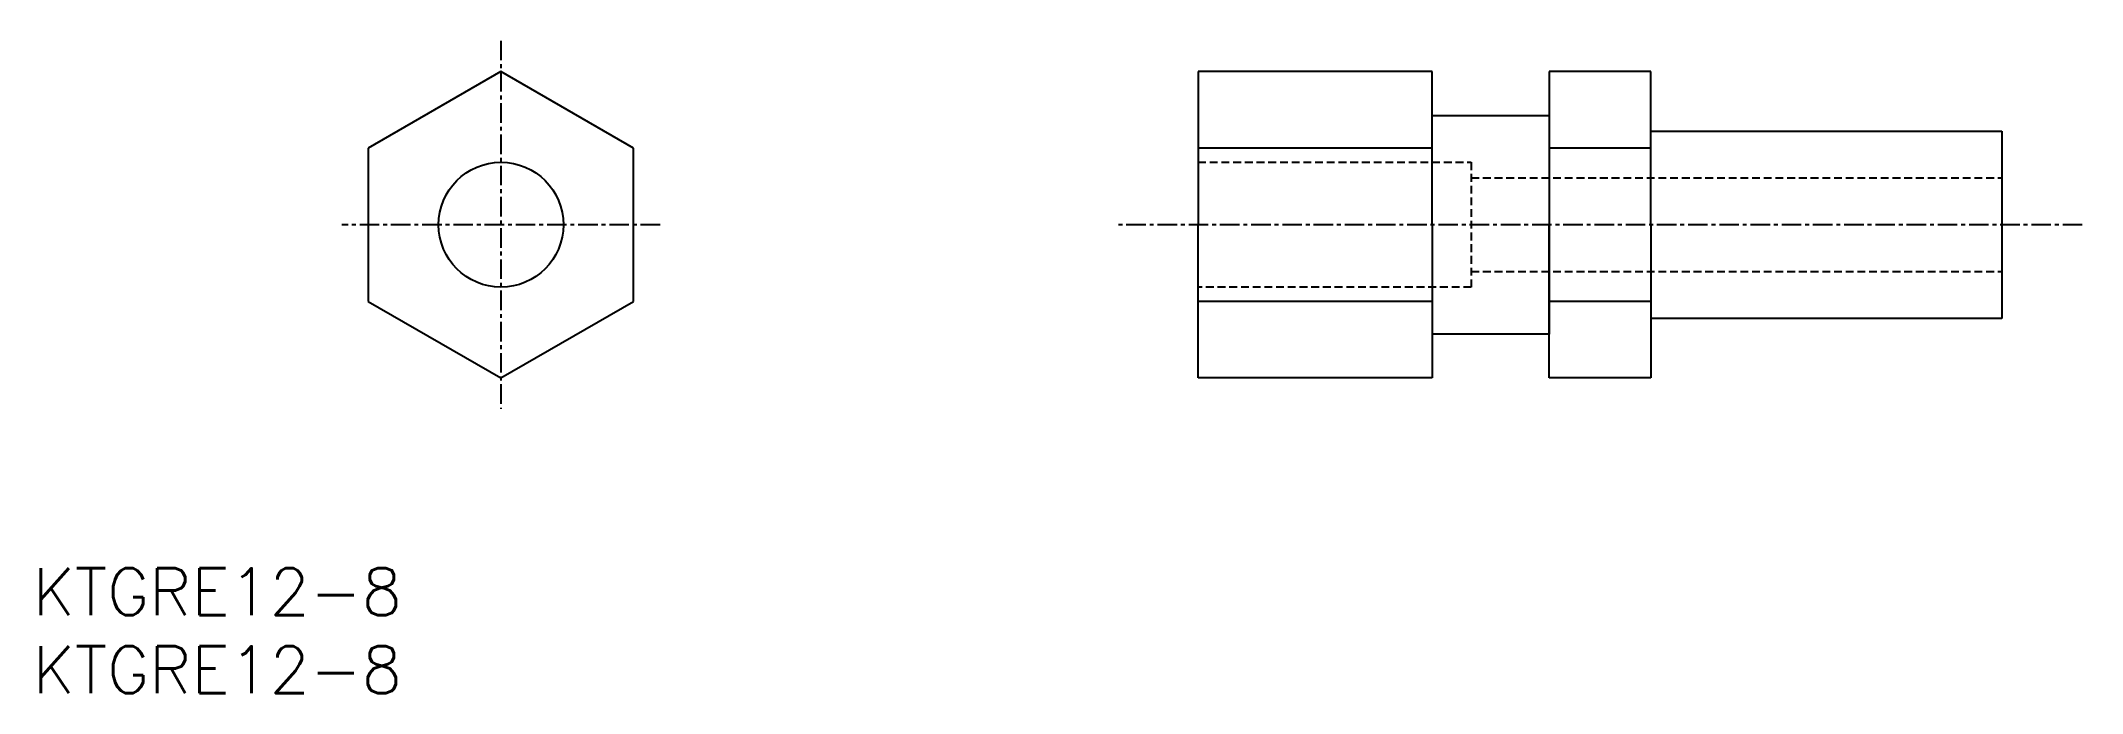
# Model space of a CAD drawing. Extents: x 1 to 131, y 0 to 42.
import ezdxf

# ---------------------------------------------------------------- set-up
doc = ezdxf.new("R2010")
doc.units = 0
doc.linetypes.add('CENTER', pattern=[2, 1.25, -0.25, 0.25, -0.25])
doc.linetypes.add('DASHED', pattern=[0.75, 0.5, -0.25])
doc.layers.get('0').update_dxf_attribs({"linetype": 'CONTINUOUS'})
doc.layers.add('CENTER', color=1, linetype='CENTER')
doc.styles.get("Standard").update_dxf_attribs({"font": 'txt.shx'})

# ---------------------------------------------------------------- blocks, each defined once
blk = doc.blocks.new('*U5')
at = {"color": 7, "linetype": 'CONTINUOUS'}
blk.add_text('KTGRE12-8', height=3, dxfattribs=at).set_placement((0, 0))
blk = doc.blocks.new('*U6')
at = {"color": 7, "linetype": 'CONTINUOUS'}
blk.add_text('KTGRE12-8', height=3, dxfattribs=at).set_placement((0, 5))

msp = doc.modelspace()

# ---------------------------------------------------------------- linework, layer by layer
at = {"color": 7, "linetype": 'CONTINUOUS'}
for p, q in [((30, 39.81), (21.5, 34.91)), ((38.5, 34.91), (30, 39.81)), ((89.67, 39.81), (74.67, 39.81)), ((74.67, 39.81), (74.67, 34.91)), ((89.67, 34.91), (89.67, 39.81)), ((103.67, 39.81), (97.17, 39.81)), ((97.17, 39.81), (97.17, 37)), ((103.67, 34.91), (103.67, 39.81)), ((89.67, 37), (97.16, 37)), ((97.16, 37), (97.16, 23)), ((97.16, 37), (97.17, 37)), ((97.17, 37), (97.17, 34.91)), ((103.67, 36), (126.17, 36)), ((126.17, 36), (126.17, 24)), ((21.5, 34.91), (21.5, 25.09)), ((38.5, 25.09), (38.5, 34.91)), ((89.67, 34.91), (74.67, 34.91)), ((74.67, 34.91), (74.67, 34)), ((89.67, 30), (89.67, 34.91)), ((103.67, 34.91), (97.17, 34.91)), ((97.17, 34.91), (97.17, 30)), ((103.67, 30), (103.67, 34.91)), ((74.67, 34), (74.67, 30)), ((74.67, 26), (74.67, 30)), ((89.67, 30), (89.67, 25.09)), ((97.17, 25.09), (97.17, 30)), ((103.67, 30), (103.67, 25.09)), ((21.5, 25.09), (30, 20.19)), ((30, 20.19), (38.5, 25.09)), ((74.67, 25.09), (74.67, 26)), ((74.67, 20.19), (74.67, 25.09)), ((89.67, 25.09), (74.67, 25.09)), ((89.67, 25.09), (89.67, 20.19)), ((103.67, 25.09), (97.17, 25.09)), ((97.17, 23), (97.17, 25.09)), ((103.67, 25.09), (103.67, 20.19)), ((126.17, 24), (103.67, 24)), ((97.16, 23), (89.67, 23)), ((97.16, 23), (97.17, 23)), ((97.17, 20.19), (97.17, 23)), ((89.67, 20.19), (74.67, 20.19)), ((103.67, 20.19), (97.17, 20.19))]:
    msp.add_line(p, q, dxfattribs=at)
at = {"color": 3, "linetype": 'DASHED'}
for p, q in [((74.67, 34), (92.17, 34)), ((92.17, 34), (92.17, 26)), ((92.17, 33), (126.17, 33)), ((92.17, 27), (126.17, 27)), ((92.17, 26), (74.67, 26))]:
    msp.add_line(p, q, dxfattribs=at)
at = {"color": 7, "linetype": 'CONTINUOUS'}
msp.add_circle((30, 30), 4, dxfattribs=at)
at = {"layer": 'CENTER', "color": 1, "linetype": 'CENTER'}
for p, q in [((30, 41.78), (30, 18.22)), ((40.2, 30), (19.8, 30)), ((131.32, 30), (69.52, 30))]:
    msp.add_line(p, q, dxfattribs=at)

# ---------------------------------------------------------------- block references
at = {"color": 7, "linetype": 'CONTINUOUS'}
for name in ['*U6', '*U5']:
    msp.add_blockref(name, (0, 0), dxfattribs=at)

doc.saveas('drawing.dxf')
